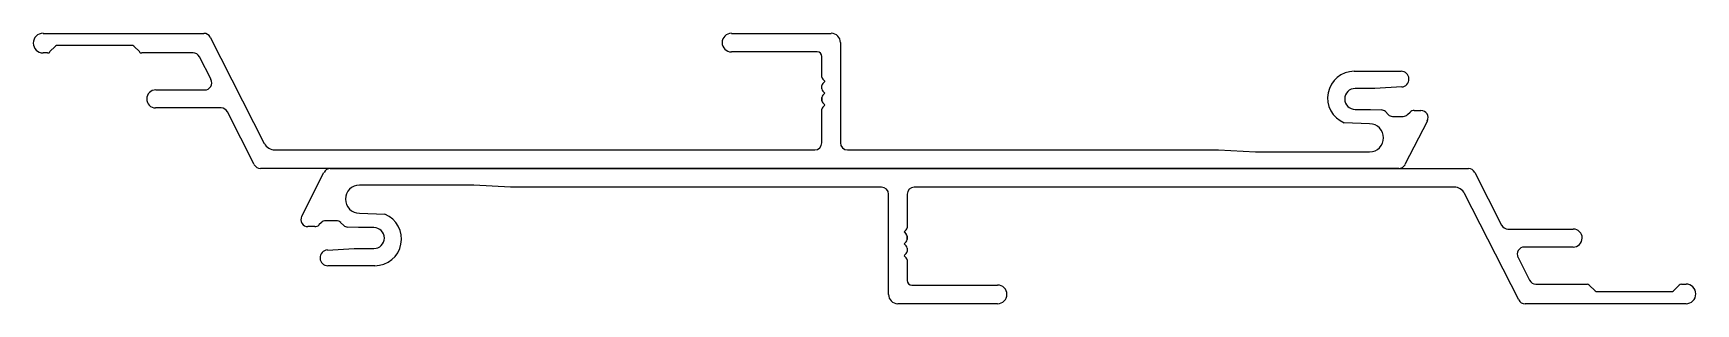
# Model space of a CAD drawing. Extents: x -68 to 72, y 4 to 27.
import ezdxf

# ---------------------------------------------------------------- set-up
doc = ezdxf.new("R2010")
doc.units = 0
doc.layers.get('0').update_dxf_attribs({"linetype": 'CONTINUOUS'})

msp = doc.modelspace()

# ---------------------------------------------------------------- linework, layer by layer
at = {"color": 4, "linetype": 'CONTINUOUS'}
for p, q in [((-67.4, 26.54), (-53.81, 26.54)), ((-66.35, 25.46), (-66.84, 24.97)), ((-59.9, 25.53), (-66.17, 25.53)), ((-59.23, 24.97), (-59.72, 25.46)), ((-53.27, 26.22), (-48.71, 17.26)), ((-10.04, 25.76), (-10.04, 25.76)), ((-9.25, 26.54), (-0.82, 26.54)), ((-0.04, 25.76), (-0.04, 17.31)), ((-67.01, 24.89), (-67.4, 24.89)), ((-54.73, 24.89), (-59.06, 24.89)), ((-53.21, 22.64), (-54.19, 24.57)), ((-2, 24.97), (-9.25, 24.97)), ((-1.61, 22.85), (-1.61, 24.58)), ((-1.37, 22.5), (-1.54, 22.67)), ((-1.54, 22.32), (-1.37, 22.49)), ((43.36, 23.34), (47.32, 23.34)), ((-57.87, 21.77), (-53.75, 21.77)), ((-1.61, 21.85), (-1.61, 22.14)), ((-1.61, 20.85), (-1.61, 21.14)), ((-1.61, 21.14), (-1.61, 20.85)), ((-1.61, 20.85), (-1.61, 21.14)), ((-1.61, 21.14), (-1.61, 20.85)), ((-1.61, 20.85), (-1.61, 21.14)), ((-1.37, 21.5), (-1.54, 21.67)), ((-1.54, 21.32), (-1.37, 21.49)), ((45.1, 21.89), (43.44, 21.89)), ((47.37, 22.02), (45.1, 21.89)), ((-52.36, 20.25), (-57.89, 20.25)), ((-49.56, 15.47), (-51.83, 19.92)), ((-1.61, 17.31), (-1.61, 20.14)), ((-1.61, 20.14), (-1.61, 20.14)), ((-1.37, 20.5), (-1.54, 20.67)), ((-1.54, 20.32), (-1.37, 20.49)), ((43.44, 20.13), (44.73, 20.13)), ((44.73, 20.13), (45.66, 20.09)), ((45.99, 19.94), (46.24, 19.69)), ((47.87, 19.69), (48.08, 19.9)), ((48.43, 20.04), (49, 20.04)), ((44.66, 18.9), (42.51, 19)), ((46.59, 19.54), (47.51, 19.54)), ((49.54, 19.17), (47.65, 15.47)), ((-47.81, 16.71), (-2.21, 16.71)), ((0.56, 16.71), (31.91, 16.71)), ((31.91, 16.71), (35.01, 16.55)), ((35.01, 16.55), (44.66, 16.55)), ((-0.04, 15.14), (-49.02, 15.14)), ((-45.55, 11.12), (-43.67, 14.82)), ((-43.13, 15.14), (-18.36, 15.14)), ((-18.36, 15.14), (4.03, 15.14)), ((22.34, 15.14), (-0.04, 15.14)), ((4.03, 15.14), (53.01, 15.14)), ((47.12, 15.14), (22.34, 15.14)), ((53.54, 14.82), (55.81, 10.37)), ((-31.02, 13.74), (-40.67, 13.74)), ((-27.92, 13.57), (-31.02, 13.74)), ((3.43, 13.57), (-27.92, 13.57)), ((4.03, 4.53), (4.03, 12.97)), ((5.6, 12.97), (5.6, 10.15)), ((51.8, 13.57), (6.2, 13.57)), ((57.26, 4.07), (52.69, 13.03)), ((-40.67, 11.39), (-38.52, 11.29)), ((-44.44, 10.24), (-45.02, 10.24)), ((-43.88, 10.6), (-44.09, 10.39)), ((-42.61, 10.74), (-43.53, 10.74)), ((-42, 10.35), (-42.26, 10.6)), ((-40.74, 10.16), (-41.67, 10.2)), ((-39.45, 10.16), (-40.74, 10.16)), ((5.52, 9.97), (5.35, 9.8)), ((5.6, 10.15), (5.6, 10.15)), ((56.35, 10.04), (61.87, 10.04)), ((5.35, 9.79), (5.52, 9.62)), ((5.52, 8.97), (5.35, 8.8)), ((5.35, 8.79), (5.52, 8.62)), ((5.6, 9.44), (5.6, 9.15)), ((5.6, 9.15), (5.6, 9.44)), ((5.6, 9.44), (5.6, 9.15)), ((5.6, 9.15), (5.6, 9.44)), ((5.6, 9.44), (5.6, 9.15)), ((5.6, 8.44), (5.6, 8.15)), ((61.86, 8.52), (57.73, 8.52)), ((-43.38, 8.27), (-41.11, 8.39)), ((-41.11, 8.39), (-39.45, 8.39)), ((5.52, 7.97), (5.35, 7.8)), ((5.35, 7.79), (5.52, 7.62)), ((5.6, 7.44), (5.6, 5.71)), ((57.2, 7.65), (58.18, 5.72)), ((-39.37, 6.94), (-43.33, 6.94)), ((5.99, 5.31), (13.24, 5.31)), ((14.03, 4.53), (14.03, 4.53)), ((58.71, 5.39), (63.04, 5.39)), ((63.22, 5.32), (63.71, 4.83)), ((63.89, 4.76), (70.16, 4.76)), ((70.34, 4.83), (70.82, 5.32)), ((71, 5.39), (71.39, 5.39)), ((13.24, 3.74), (4.81, 3.74)), ((71.39, 3.74), (57.79, 3.74))]:
    msp.add_line(p, q, dxfattribs=at)
for centre, radius, start, end in [((-67.4, 25.72), 0.825, 90, 270), ((-66.17, 25.28), 0.25, 90, 135), ((-59.9, 25.28), 0.25, 45, 90), ((-53.81, 25.94), 0.6, 27.01, 90), ((-9.25, 25.76), 0.785, 90, 180), ((-9.25, 25.76), 0.785, 180, 270), ((-0.82, 25.76), 0.785, 0, 90), ((-67.01, 25.14), 0.25, 270, 315), ((-59.06, 25.14), 0.25, 225, 270), ((-54.73, 24.29), 0.6, 27.01, 90), ((-2, 24.58), 0.393, 0, 90), ((-53.75, 22.37), 0.6, 270.0017, 27.01), ((-1.36, 22.85), 0.25, 180, 225), ((-1.37, 22.49), 0.008, 315, 45), ((43.36, 21.09), 2.25, 90, 247.962), ((47.32, 22.68), 0.664, 274.3056, 90), ((-57.88, 21.01), 0.76, 89.3517, 269.3517), ((-1.36, 22.14), 0.25, 135, 180), ((-1.36, 21.85), 0.25, 180, 225), ((-1.36, 21.14), 0.25, 135, 180), ((-1.37, 21.49), 0.008, 315, 45), ((43.44, 21.01), 0.882, 90, 270), ((-52.36, 19.65), 0.6, 27.01, 90), ((-1.36, 20.85), 0.25, 180, 225), ((-1.36, 20.14), 0.25, 135, 180), ((-1.37, 20.49), 0.008, 315, 45), ((45.64, 19.59), 0.5, 45, 87.3954), ((46.59, 20.04), 0.5, 225, 270), ((47.51, 20.04), 0.5, 270, 315), ((48.43, 19.54), 0.5, 90, 135), ((49, 19.44), 0.6, 332.9901, 90), ((44.66, 17.73), 1.18, 270, 90), ((-47.81, 17.71), 1, 207.01, 270), ((-2.21, 17.31), 0.6, 270, 0), ((0.56, 17.31), 0.6, 180, 270), ((-49.02, 15.74), 0.6, 207.01, 270), ((47.12, 15.74), 0.6, 270, 332.9901), ((-43.13, 14.54), 0.6, 90, 152.9901), ((53.01, 14.54), 0.6, 27.01, 90), ((-40.67, 12.56), 1.18, 90, 270), ((3.43, 12.97), 0.6, 360, 90), ((6.2, 12.97), 0.6, 90, 180), ((51.8, 12.57), 1, 27.01, 90), ((-39.37, 9.2), 2.25, 270, 67.962), ((-45.02, 10.84), 0.6, 152.9901, 270), ((-44.44, 10.74), 0.5, 270, 315), ((-43.53, 10.24), 0.5, 90, 135), ((-42.61, 10.24), 0.5, 45, 90), ((-41.65, 10.7), 0.5, 225, 267.3954), ((-39.45, 9.28), 0.882, 270, 90), ((5.35, 10.15), 0.25, 315, 360), ((56.35, 10.64), 0.6, 207.01, 270), ((61.86, 9.28), 0.76, 269.3517, 89.3517), ((5.36, 9.8), 0.008, 135, 225), ((5.36, 8.8), 0.008, 135, 225), ((5.35, 9.44), 0.25, 0, 45), ((5.35, 9.15), 0.25, 315, 360), ((5.35, 8.44), 0.25, 360, 45), ((57.73, 7.92), 0.6, 90.0017, 207.01), ((-43.33, 7.61), 0.664, 94.3056, 270), ((5.36, 7.8), 0.008, 135, 225), ((5.35, 8.15), 0.25, 315, 360), ((5.35, 7.44), 0.25, 0, 45), ((5.99, 5.71), 0.393, 180, 270), ((58.71, 5.99), 0.6, 207.01, 270), ((4.81, 4.53), 0.785, 180, 270), ((13.24, 4.53), 0.785, 0, 90), ((13.24, 4.53), 0.785, 270, 360), ((63.04, 5.14), 0.25, 45, 90), ((63.89, 5.01), 0.25, 225, 270), ((70.16, 5.01), 0.25, 270, 315), ((71, 5.14), 0.25, 90, 135), ((71.39, 4.57), 0.825, 270, 90), ((57.79, 4.34), 0.6, 207.01, 270)]:
    msp.add_arc(centre, radius, start, end, dxfattribs=at)

doc.saveas('drawing.dxf')
